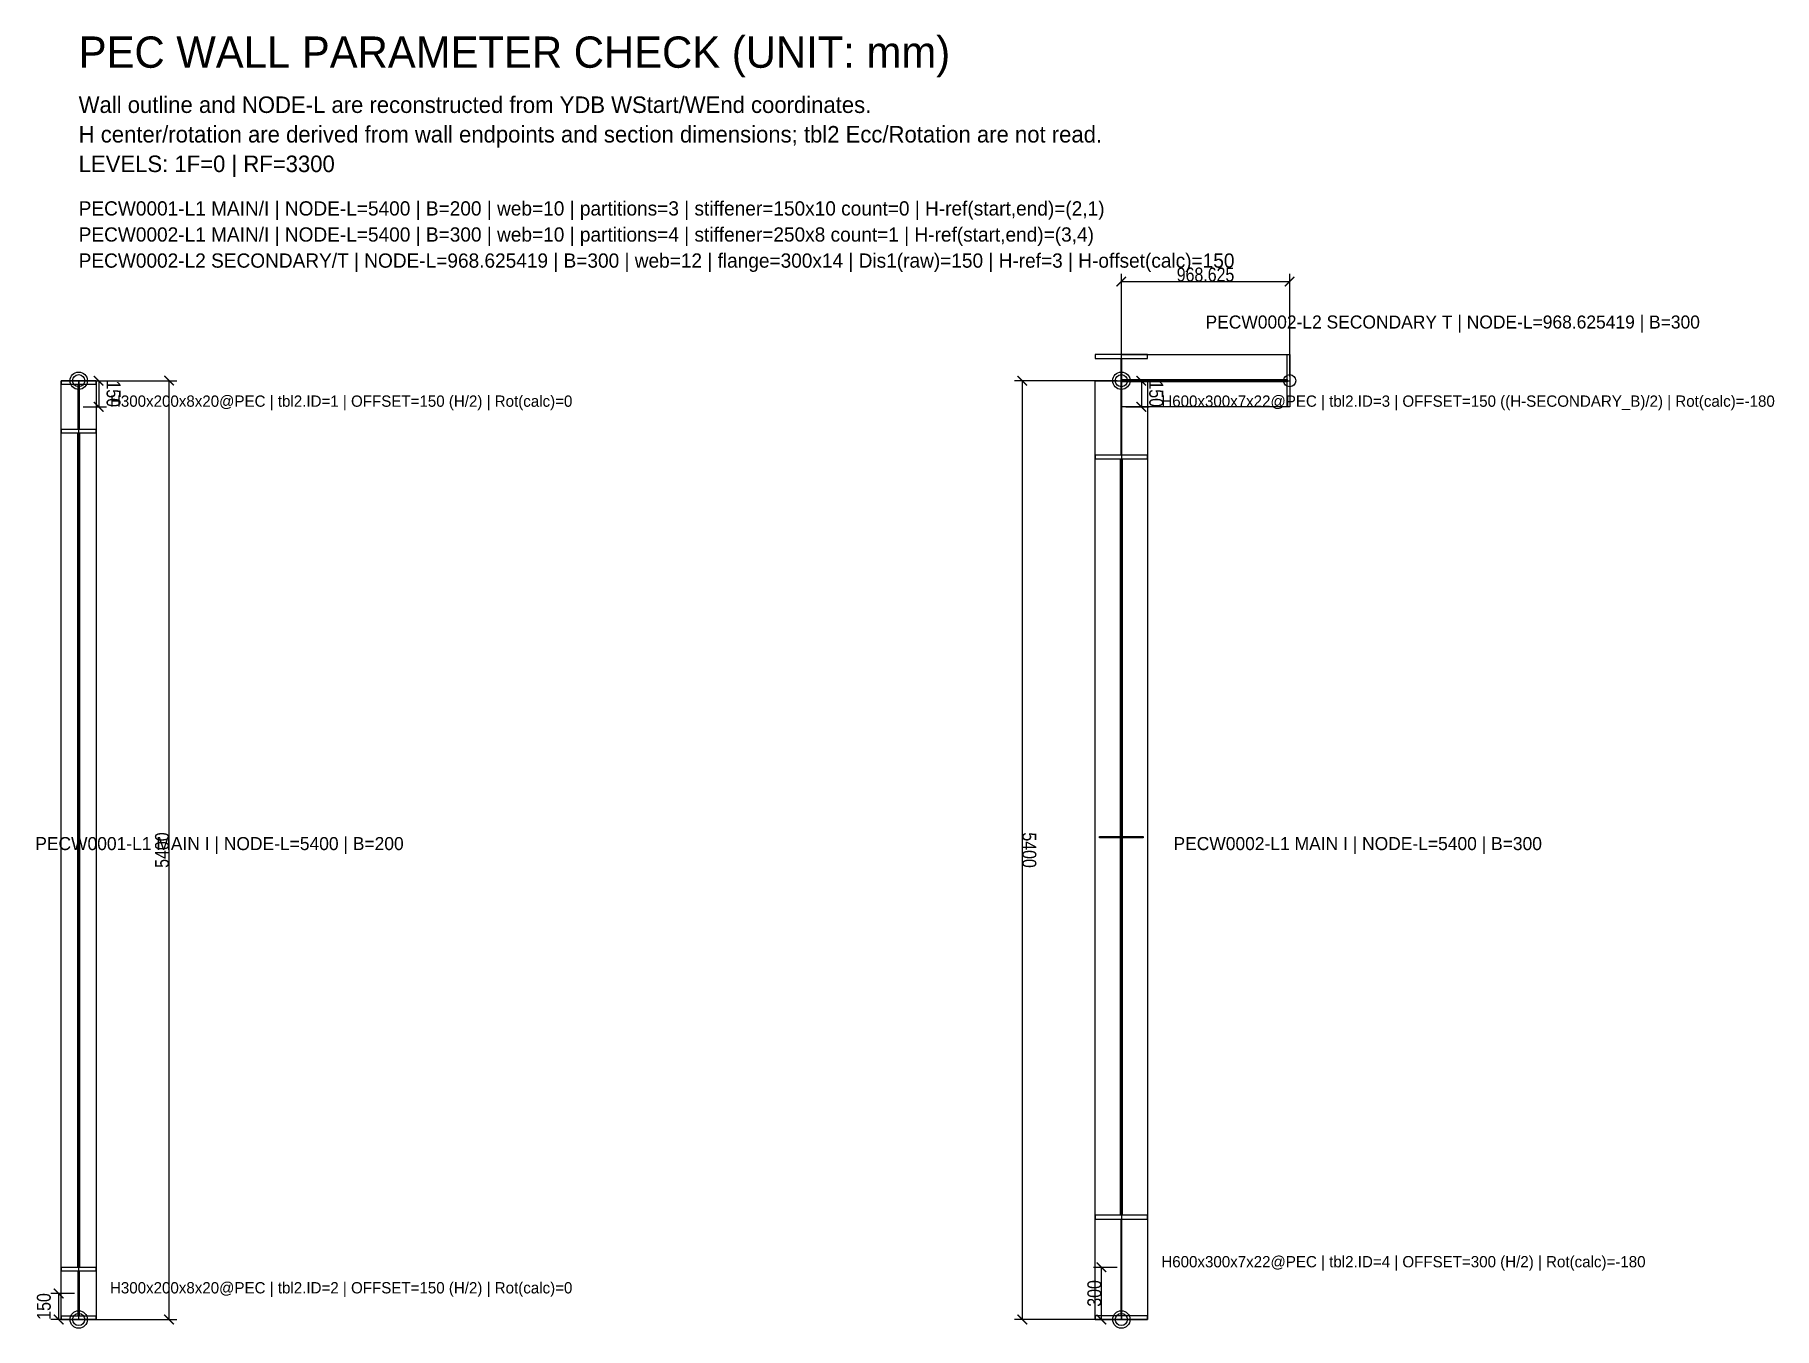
# Model space of a CAD drawing. Header units: millimetres. Extents: x -253 to 9757, y 10750 to 18190.
import ezdxf

# ---------------------------------------------------------------- set-up
doc = ezdxf.new("R2010")
doc.units = ezdxf.units.MM
for name, color, linetype in [('PEC_DIM', 7, 'Continuous'), ('PEC_H_COLUMN', 7, 'Continuous'), ('PEC_H_DERIVED_OFFSET', 7, 'Continuous'), ('PEC_MAIN_WEB', 7, 'Continuous'), ('PEC_NODE_AXIS', 7, 'Continuous'), ('PEC_SECONDARY_FLANGE', 7, 'Continuous'), ('PEC_SECONDARY_WEB', 7, 'Continuous'), ('PEC_SOURCE_NODE', 7, 'Continuous'), ('PEC_STIFFENER', 7, 'Continuous'), ('PEC_TEXT', 7, 'Continuous'), ('PEC_WALL_OUTLINE', 7, 'Continuous')]:
    doc.layers.add(name, color=color, linetype=linetype)
doc.styles.add('OpenSansCondensed-Light', font='OpenSansCondensed-Light.ttf')
doc.dimstyles.new('EZDXF', dxfattribs={"dimtxt": 0.25, "dimasz": 0.175, "dimexe": 0.375, "dimexo": 0.125, "dimgap": 0.1, "dimtad": 1, "dimzin": 12, "dimdsep": 46, "dimtxsty": 'OpenSansCondensed-Light', "dimblk": 'ARCHTICK', "dimcen": 2.5, "dimazin": 3, "dimtfac": 0.5, "dimtmove": 2, "dimatfit": 3})

# ---------------------------------------------------------------- blocks, each defined once
blk = doc.blocks.new('_ARCHTICK')
at = {"color": 0, "linetype": 'BYBLOCK', "const_width": 0.15}
blk.add_lwpolyline([(-0.5, -0.5), (0.5, 0.5)], dxfattribs=at)

msp = doc.modelspace()

# ---------------------------------------------------------------- linework, layer by layer
at = {"layer": 'PEC_H_COLUMN'}
for points in [[(6150, 16350), (5850, 16350), (5850, 16328), (5996.5, 16328), (5996.5, 15772), (5850, 15772), (5850, 15750), (6150, 15750), (6150, 15772), (6003.5, 15772), (6003.5, 16328), (6150, 16328)], [(-100, 15900), (100, 15900), (100, 15920), (4, 15920), (4, 16180), (100, 16180), (100, 16200), (-100, 16200), (-100, 16180), (-4, 16180), (-4, 15920), (-100, 15920)], [(6150, 11400), (5850, 11400), (5850, 11378), (5996.5, 11378), (5996.5, 10822), (5850, 10822), (5850, 10800), (6150, 10800), (6150, 10822), (6003.5, 10822), (6003.5, 11378), (6150, 11378)], [(-100, 10800), (100, 10800), (100, 10820), (4, 10820), (4, 11080), (100, 11080), (100, 11100), (-100, 11100), (-100, 11080), (-4, 11080), (-4, 10820), (-100, 10820)]]:
    msp.add_lwpolyline(points, close=True, dxfattribs=at)
at = {"layer": 'PEC_H_DERIVED_OFFSET'}
for p, q in [((0, 16200), (0, 16050)), ((6000, 16200), (6000, 16050)), ((6000, 10800), (6000, 11100)), ((0, 10800), (0, 10950))]:
    msp.add_line(p, q, dxfattribs=at)
at = {"layer": 'PEC_MAIN_WEB'}
for points in [[(-5, 11100), (-5, 15900), (5, 15900), (5, 11100)], [(6005, 15750), (6005, 11400), (5995, 11400), (5995, 15750)]]:
    msp.add_lwpolyline(points, close=True, dxfattribs=at)
at = {"layer": 'PEC_NODE_AXIS'}
for p, q in [((0, 10800), (0, 16200)), ((6000, 16200), (6000, 10800)), ((6000, 16200), (6968.625419, 16200))]:
    msp.add_line(p, q, dxfattribs=at)
at = {"layer": 'PEC_SECONDARY_FLANGE'}
msp.add_lwpolyline([(6954.625419, 16350), (6968.625419, 16350), (6968.625419, 16050), (6954.625419, 16050)], close=True, dxfattribs=at)
at = {"layer": 'PEC_SECONDARY_WEB'}
msp.add_lwpolyline([(6003.5, 16206), (6954.625419, 16206), (6954.625419, 16194), (6003.5, 16194)], close=True, dxfattribs=at)
at = {"layer": 'PEC_SOURCE_NODE'}
for centre, radius in [((0, 16200), 50), ((0, 16200), 35), ((6000, 16200), 50), ((6000, 16200), 35), ((6000, 16200), 35), ((6968.625419, 16200), 35), ((0, 10800), 50), ((0, 10800), 35), ((6000, 10800), 50), ((6000, 10800), 35)]:
    msp.add_circle(centre, radius, dxfattribs=at)
at = {"layer": 'PEC_STIFFENER'}
msp.add_lwpolyline([(6125, 13579), (6125, 13571), (5875, 13571), (5875, 13579)], close=True, dxfattribs=at)
at = {"layer": 'PEC_WALL_OUTLINE'}
for points in [[(6000, 16350), (6968.625419, 16350), (6968.625419, 16050), (6000, 16050)], [(-100, 10800), (-100, 16200), (100, 16200), (100, 10800)], [(6150, 16200), (6150, 10800), (5850, 10800), (5850, 16200)]]:
    msp.add_lwpolyline(points, close=True, dxfattribs=at)

# ---------------------------------------------------------------- texts
at = {"layer": 'PEC_TEXT'}
for s, height, p in [('PEC WALL PARAMETER CHECK (UNIT: mm)', 180, (0, 18000)), ('Wall outline and NODE-L are reconstructed from YDB WStart/WEnd coordinates.', 95, (0, 17740)), ('H center/rotation are derived from wall endpoints and section dimensions; tbl2 Ecc/Rotation are not read.', 95, (0, 17570)), ('LEVELS: 1F=0 | RF=3300', 95, (0, 17400)), ('PECW0001-L1 MAIN/I | NODE-L=5400 | B=200 | web=10 | partitions=3 | stiffener=150x10 count=0 | H-ref(start,end)=(2,1)', 82, (0, 17150)), ('PECW0002-L1 MAIN/I | NODE-L=5400 | B=300 | web=10 | partitions=4 | stiffener=250x8 count=1 | H-ref(start,end)=(3,4)', 82, (0, 17000)), ('PECW0002-L2 SECONDARY/T | NODE-L=968.625419 | B=300 | web=12 | flange=300x14 | Dis1(raw)=150 | H-ref=3 | H-offset(calc)=150', 82, (0, 16850)), ('PECW0002-L2 SECONDARY T | NODE-L=968.625419 | B=300', 75, (6484.31271, 16500)), ('H300x200x8x20@PEC | tbl2.ID=1 | OFFSET=150 (H/2) | Rot(calc)=0', 65, (180, 16050)), ('H600x300x7x22@PEC | tbl2.ID=3 | OFFSET=150 ((H-SECONDARY_B)/2) | Rot(calc)=-180', 65, (6230, 16050)), ('PECW0001-L1 MAIN I | NODE-L=5400 | B=200', 75, (-250, 13500)), ('PECW0002-L1 MAIN I | NODE-L=5400 | B=300', 75, (6300, 13500)), ('H600x300x7x22@PEC | tbl2.ID=4 | OFFSET=300 (H/2) | Rot(calc)=-180', 65, (6230, 11100)), ('H300x200x8x20@PEC | tbl2.ID=2 | OFFSET=150 (H/2) | Rot(calc)=0', 65, (180, 10950))]:
    msp.add_text(s, height=height, dxfattribs=at).set_placement(p)

# ---------------------------------------------------------------- dimensions: what is measured, and where the dimension line sits
at = {"layer": 'PEC_DIM'}
msp.add_linear_dim(base=(6000, 16770), p1=(6000, 16200), p2=(6968.625419, 16200), dimstyle='EZDXF', override={"dimtxt": 80, "dimasz": 55, "dimexe": 45, "dimexo": 25, "dimdec": 3, "dimlfac": 1, "dimzin": 8}, dxfattribs=at).render()
for base, p1, p2, angle in [((520, 10800), (0, 10800), (0, 16200), 90), ((115, 16200), (0, 16200), (0, 16050), 270), ((5430, 16200), (6000, 16200), (6000, 10800), 270), ((6115, 16200), (6000, 16200), (6000, 16050), 270), ((5885, 10800), (6000, 10800), (6000, 11100), 90), ((-115, 10800), (0, 10800), (0, 10950), 90)]:
    msp.add_linear_dim(base=base, p1=p1, p2=p2, angle=angle, dimstyle='EZDXF', override={"dimtxt": 80, "dimasz": 55, "dimexe": 45, "dimexo": 25, "dimdec": 3, "dimlfac": 1, "dimzin": 8}, dxfattribs=at).render()

doc.saveas('drawing.dxf')
